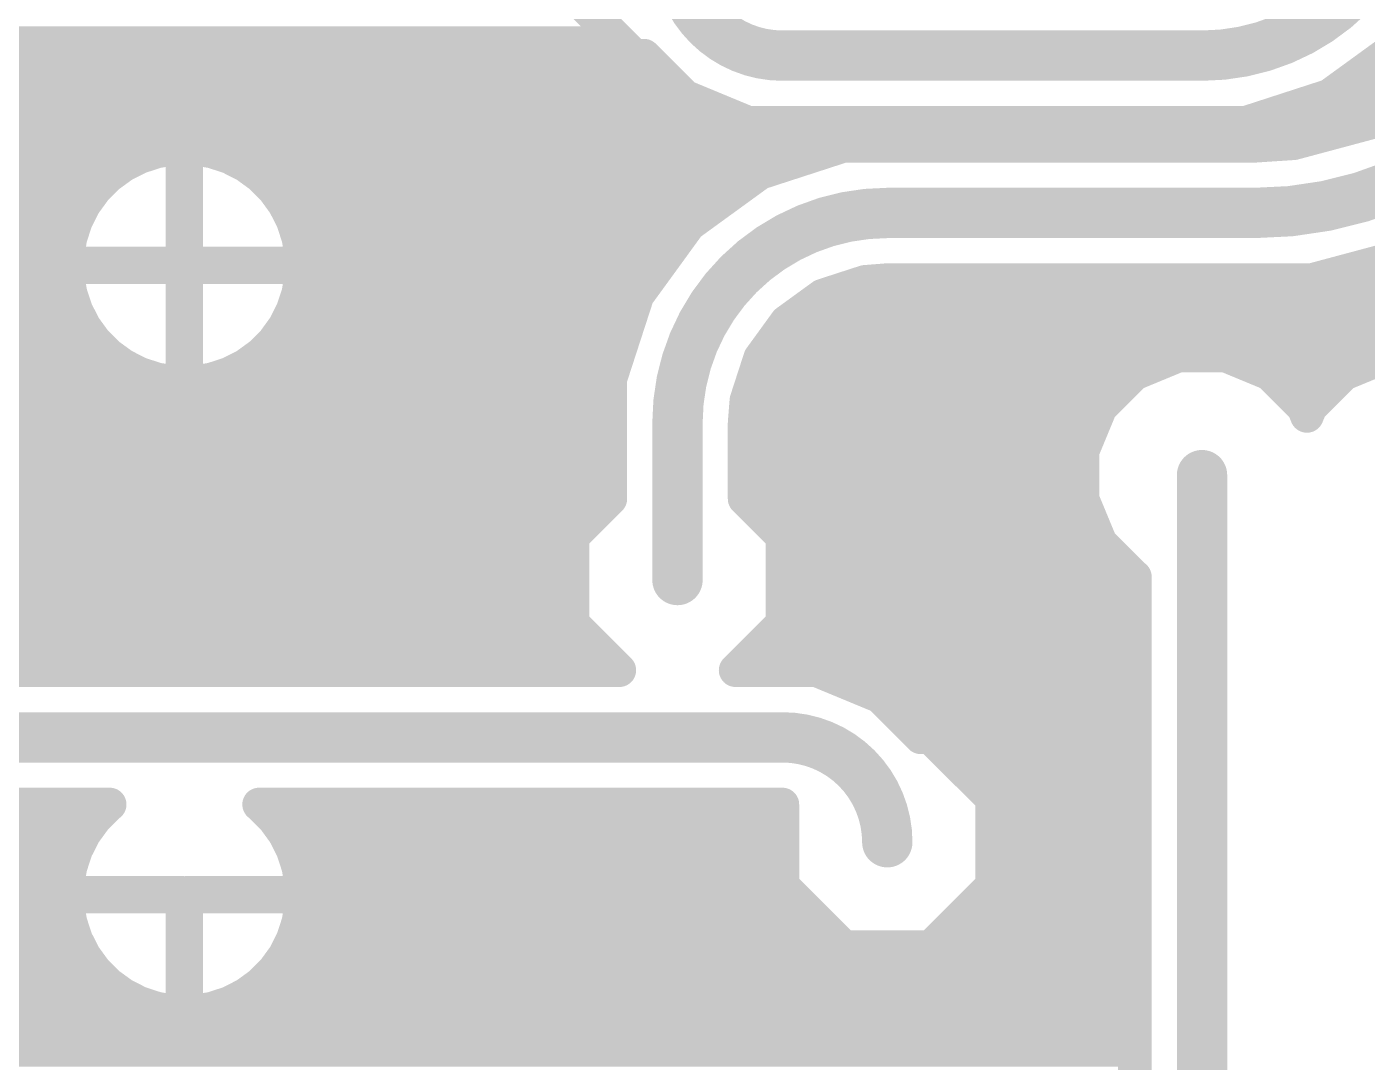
# Model space of a CAD drawing. Extents: x 1 to 45.6, y 2.3 to 35.8.
# Drawn here: x 13.71 to 29.94, y 14.48 to 27.02 of the extents above; entities that cross this region are included whole.
import ezdxf

# ---------------------------------------------------------------- set-up
doc = ezdxf.new("R2010")
doc.units = 0
doc.layers.add('1', color=22, linetype='CONTINUOUS')

msp = doc.modelspace()

# ---------------------------------------------------------------- linework, layer by layer
at = {"layer": '1'}
for points, const_width in [([(27.94, 26.67, 0.4142), (30.48, 29.21)], 0.6096), ([(28.575, 24.765, 0.4142), (33.02, 29.21)], 0.6096), ([(21.59, 27.94, 0.4142), (22.86, 26.67)], 0.6096), ([(20.9116, 26.7208, 1), (20.9116, 26.924)], 0.2032), ([(22.86, 26.8224, 1), (22.86, 26.5176)], 0.3048), ([(22.86, 26.5176, 1), (22.86, 26.8224)], 0.3048), ([(27.94, 26.8224, 1), (27.94, 26.5176)], 0.3048), ([(27.94, 26.5176, 1), (27.94, 26.8224)], 0.3048), ([(21.064, 26.7716, 1), (21.064, 26.5684)], 0.2032), ([(20.9921, 26.5982, 1), (21.1358, 26.7418)], 0.2032), ([(21.2563, 26.7418, 1), (21.1126, 26.5982)], 0.2032), ([(21.1845, 26.5684, 1), (21.1845, 26.7716)], 0.2032), ([(21.4385, 26.3144, 1), (21.4385, 26.5176)], 0.2032), ([(29.7985, 26.5176, 1), (29.7985, 26.3144)], 0.2032), ([(21.6802, 26.2759, 1), (21.6802, 26.0727)], 0.2032), ([(21.7191, 26.2682, 1), (21.6413, 26.0804)], 0.2032), ([(21.6083, 26.1024, 1), (21.752, 26.2461)], 0.2032), ([(21.6802, 26.0727, 1), (21.6802, 26.2759)], 0.2032), ([(29.4811, 26.287, 1), (29.4811, 26.0838)], 0.2032), ([(29.4214, 26.2676, 1), (29.5408, 26.1032)], 0.2032), ([(29.5125, 26.0888, 1), (29.4497, 26.282)], 0.2032), ([(29.4811, 26.0838, 1), (29.4811, 26.287)], 0.2032), ([(22.0778, 25.908, 1), (22.0778, 26.1112)], 0.2032), ([(28.9401, 26.1112, 1), (28.9401, 25.908)], 0.2032), ([(22.4457, 25.9588, 1), (22.4457, 25.7556)], 0.2032), ([(22.4068, 25.7633, 1), (22.4846, 25.9511)], 0.2032), ([(28.4396, 25.9538, 1), (28.5024, 25.7606)], 0.2032), ([(28.471, 25.7556, 1), (28.471, 25.9588)], 0.2032), ([(29.9142, 25.9423, 1), (30.0158, 25.7663)], 0.2032), ([(29.9913, 25.7561, 1), (29.9387, 25.9524)], 0.2032), ([(29.0228, 25.707, 1), (29.0754, 25.5107)], 0.2032), ([(28.9626, 25.5016, 1), (28.9626, 25.7048)], 0.2032), ([(29.0557, 25.5075, 1), (29.0424, 25.7103)], 0.2032), ([(15.0464, 25.5381, 1), (15.1091, 25.3449)], 0.2032), ([(15.1239, 25.351, 1), (15.0316, 25.532)], 0.2032), ([(15.2737, 25.6107, 1), (15.3055, 25.41)], 0.2032), ([(15.321, 25.4137, 1), (15.2582, 25.607)], 0.2032), ([(15.5096, 25.6468, 1), (15.5096, 25.4436)], 0.2032), ([(15.5255, 25.4448, 1), (15.4937, 25.6455)], 0.2032), ([(15.7008, 25.5452, 1), (15.4976, 25.5452)], 0.2032), ([(15.7444, 25.5452, 1), (15.5412, 25.5452)], 0.2032), ([(15.6428, 25.6468, 1), (15.6428, 25.4436)], 0.2032), ([(15.5992, 25.4436, 1), (15.5992, 25.6468)], 0.2032), ([(15.7483, 25.6455, 1), (15.7165, 25.4448)], 0.2032), ([(15.7324, 25.4436, 1), (15.7324, 25.6468)], 0.2032), ([(15.9838, 25.607, 1), (15.921, 25.4137)], 0.2032), ([(15.9365, 25.41, 1), (15.9683, 25.6107)], 0.2032), ([(16.2104, 25.532, 1), (16.1181, 25.351)], 0.2032), ([(16.1329, 25.3449, 1), (16.1956, 25.5381)], 0.2032), ([(23.599, 25.6794, 1), (23.599, 25.4762)], 0.2032), ([(23.6304, 25.4812, 1), (23.5676, 25.6744)], 0.2032), ([(28.5684, 25.6792, 1), (28.5816, 25.4764)], 0.2032), ([(28.575, 25.4762, 1), (28.575, 25.6794)], 0.2032), ([(14.8331, 25.4309, 1), (14.9254, 25.2499)], 0.2032), ([(14.939, 25.2582, 1), (14.8196, 25.4226)], 0.2032), ([(16.4224, 25.4226, 1), (16.303, 25.2582)], 0.2032), ([(16.3166, 25.2499, 1), (16.4089, 25.4309)], 0.2032), ([(14.6393, 25.2916, 1), (14.7588, 25.1273)], 0.2032), ([(14.7709, 25.1376, 1), (14.6272, 25.2813)], 0.2032), ([(14.6864, 25.0952, 1), (14.6864, 25.2984)], 0.2032), ([(15.5992, 25.2984, 1), (15.5992, 25.0952)], 0.2032), ([(15.6428, 25.0952, 1), (15.6428, 25.2984)], 0.2032), ([(16.6148, 25.2813, 1), (16.4711, 25.1376)], 0.2032), ([(16.5556, 25.2984, 1), (16.5556, 25.0952)], 0.2032), ([(16.4832, 25.1273, 1), (16.6027, 25.2916)], 0.2032), ([(22.5575, 25.3462, 1), (22.6203, 25.153)], 0.2032), ([(22.5162, 25.0952, 1), (22.5162, 25.2984)], 0.2032), ([(22.6486, 25.1674, 1), (22.5292, 25.3318)], 0.2032), ([(14.4697, 25.1238, 1), (14.6134, 24.9801)], 0.2032), ([(14.6237, 24.9922, 1), (14.4593, 25.1117)], 0.2032), ([(16.7826, 25.1117, 1), (16.6183, 24.9922)], 0.2032), ([(16.6286, 24.9801, 1), (16.7723, 25.1238)], 0.2032), ([(14.3284, 24.9314, 1), (14.4928, 24.812)], 0.2032), ([(14.5011, 24.8256, 1), (14.3201, 24.9179)], 0.2032), ([(14.3692, 24.6888, 1), (14.3692, 24.892)], 0.2032), ([(15.5992, 24.892, 1), (15.5992, 24.6888)], 0.2032), ([(15.6428, 24.6888, 1), (15.6428, 24.892)], 0.2032), ([(16.9219, 24.9179, 1), (16.7409, 24.8256)], 0.2032), ([(16.7492, 24.812, 1), (16.9136, 24.9314)], 0.2032), ([(16.8728, 24.892, 1), (16.8728, 24.6888)], 0.2032), ([(24.13, 24.765, 0.4142), (21.59, 22.225)], 0.6096), ([(21.9569, 24.6888, 1), (21.9569, 24.892)], 0.2032), ([(24.13, 24.9174, 1), (24.13, 24.6126)], 0.3048), ([(24.13, 24.6126, 1), (24.13, 24.9174)], 0.3048), ([(28.575, 24.9174, 1), (28.575, 24.6126)], 0.3048), ([(28.575, 24.6126, 1), (28.575, 24.9174)], 0.3048), ([(14.4061, 24.6419, 1), (14.2129, 24.7046)], 0.2032), ([(17.0291, 24.7046, 1), (16.8359, 24.6419)], 0.2032), ([(21.7297, 24.7269, 1), (21.7297, 24.5237)], 0.2032), ([(21.8119, 24.5656, 1), (21.6475, 24.6851)], 0.2032), ([(21.7297, 24.5237, 1), (21.7297, 24.7269)], 0.2032), ([(14.341, 24.4455, 1), (14.1403, 24.4773)], 0.2032), ([(14.219, 24.7194, 1), (14.4, 24.6271)], 0.2032), ([(16.842, 24.6271, 1), (17.023, 24.7194)], 0.2032), ([(17.1017, 24.4773, 1), (16.901, 24.4455)], 0.2032), ([(21.6699, 24.7075, 1), (21.7894, 24.5431)], 0.2032), ([(14.144, 24.4928, 1), (14.3373, 24.43)], 0.2032), ([(14.2284, 24.2824, 1), (14.2284, 24.4856)], 0.2032), ([(15.5992, 24.4856, 1), (15.5992, 24.2824)], 0.2032), ([(15.6428, 24.2824, 1), (15.6428, 24.4856)], 0.2032), ([(16.9047, 24.43, 1), (17.098, 24.4928)], 0.2032), ([(17.0136, 24.4856, 1), (17.0136, 24.2824)], 0.2032), ([(21.5543, 24.2824, 1), (21.5543, 24.4856)], 0.2032), ([(14.3074, 24.2414, 1), (14.1042, 24.2414)], 0.2032), ([(14.1055, 24.2573, 1), (14.3061, 24.2255)], 0.2032), ([(14.2058, 24.2534, 1), (14.2058, 24.0502)], 0.2032), ([(15.5992, 24.2534, 1), (15.5992, 24.0502)], 0.2032), ([(15.7008, 24.1518, 1), (15.4976, 24.1518)], 0.2032), ([(15.7444, 24.1518, 1), (15.5412, 24.1518)], 0.2032), ([(15.6428, 24.2534, 1), (15.6428, 24.0502)], 0.2032), ([(15.5992, 24.0502, 1), (15.5992, 24.2534)], 0.2032), ([(15.6428, 24.0502, 1), (15.6428, 24.2534)], 0.2032), ([(17.1378, 24.2414, 1), (16.9346, 24.2414)], 0.2032), ([(16.9358, 24.2255, 1), (17.1365, 24.2573)], 0.2032), ([(17.0362, 24.0502, 1), (17.0362, 24.2534)], 0.2032), ([(14.2058, 24.2098, 1), (14.2058, 24.0066)], 0.2032), ([(14.3074, 24.1082, 1), (14.1042, 24.1082)], 0.2032), ([(14.1042, 24.1518, 1), (14.3074, 24.1518)], 0.2032), ([(14.3061, 24.0345, 1), (14.1055, 24.0027)], 0.2032), ([(14.2123, 23.876, 1), (14.2123, 24.0792)], 0.2032), ([(15.7008, 24.1082, 1), (15.4976, 24.1082)], 0.2032), ([(15.5992, 24.2098, 1), (15.5992, 24.0066)], 0.2032), ([(15.4976, 24.1518, 1), (15.7008, 24.1518)], 0.2032), ([(15.4976, 24.1082, 1), (15.7008, 24.1082)], 0.2032), ([(15.5992, 24.0792, 1), (15.5992, 23.876)], 0.2032), ([(15.7444, 24.1082, 1), (15.5412, 24.1082)], 0.2032), ([(15.6428, 24.2098, 1), (15.6428, 24.0066)], 0.2032), ([(15.5412, 24.1518, 1), (15.7444, 24.1518)], 0.2032), ([(15.5412, 24.1082, 1), (15.7444, 24.1082)], 0.2032), ([(15.5992, 24.0066, 1), (15.5992, 24.2098)], 0.2032), ([(15.6428, 24.0066, 1), (15.6428, 24.2098)], 0.2032), ([(15.6428, 23.876, 1), (15.6428, 24.0792)], 0.2032), ([(17.0297, 24.0792, 1), (17.0297, 23.876)], 0.2032), ([(17.1378, 24.1082, 1), (16.9346, 24.1082)], 0.2032), ([(16.9346, 24.1518, 1), (17.1378, 24.1518)], 0.2032), ([(17.1365, 24.0027, 1), (16.9358, 24.0345)], 0.2032), ([(17.0362, 24.0066, 1), (17.0362, 24.2098)], 0.2032), ([(21.2591, 23.876, 1), (21.2591, 24.0792)], 0.2032), ([(29.362, 24.0792, 1), (29.362, 23.876)], 0.2032), ([(14.1042, 24.0186, 1), (14.3074, 24.0186)], 0.2032), ([(16.9346, 24.0186, 1), (17.1378, 24.0186)], 0.2032), ([(23.8518, 24.0322, 1), (23.8678, 23.8296)], 0.2032), ([(23.8912, 23.8343, 1), (23.8284, 24.0276)], 0.2032), ([(24.13, 24.0538, 1), (24.13, 23.8506)], 0.2032), ([(24.138, 23.8509, 1), (24.122, 24.0535)], 0.2032), ([(29.2409, 24.0503, 1), (29.2935, 23.8541)], 0.2032), ([(29.2672, 23.8506, 1), (29.2672, 24.0538)], 0.2032), ([(14.3373, 23.83, 1), (14.144, 23.7672)], 0.2032), ([(14.1403, 23.7827, 1), (14.341, 23.8145)], 0.2032), ([(16.901, 23.8145, 1), (17.1017, 23.7827)], 0.2032), ([(17.098, 23.7672, 1), (16.9047, 23.83)], 0.2032), ([(21.207, 23.7661, 1), (21.0038, 23.7661)], 0.2032), ([(21.0232, 23.8258, 1), (21.1876, 23.7064)], 0.2032), ([(21.0038, 23.7661, 1), (21.207, 23.7661)], 0.2032), ([(21.202, 23.7347, 1), (21.0088, 23.7975)], 0.2032), ([(23.3145, 23.8606, 1), (23.3773, 23.6673)], 0.2032), ([(23.4056, 23.6818, 1), (23.2861, 23.8461)], 0.2032), ([(14.4, 23.6329, 1), (14.219, 23.5406)], 0.2032), ([(14.2129, 23.5554, 1), (14.4061, 23.6181)], 0.2032), ([(14.3174, 23.4696, 1), (14.3174, 23.6728)], 0.2032), ([(15.5992, 23.6728, 1), (15.5992, 23.4696)], 0.2032), ([(15.6428, 23.4696, 1), (15.6428, 23.6728)], 0.2032), ([(16.9246, 23.6728, 1), (16.9246, 23.4696)], 0.2032), ([(16.8359, 23.6181, 1), (17.0291, 23.5554)], 0.2032), ([(17.023, 23.5406, 1), (16.842, 23.6329)], 0.2032), ([(21.0421, 23.4696, 1), (21.0421, 23.6728)], 0.2032), ([(23.0806, 23.6728, 1), (23.0806, 23.4696)], 0.2032), ([(14.4928, 23.448, 1), (14.3284, 23.3286)], 0.2032), ([(14.3201, 23.3421, 1), (14.5011, 23.4344)], 0.2032), ([(16.7409, 23.4344, 1), (16.9219, 23.3421)], 0.2032), ([(16.9136, 23.3286, 1), (16.7492, 23.448)], 0.2032), ([(22.849, 23.5285, 1), (22.9684, 23.3641)], 0.2032), ([(22.9909, 23.3866, 1), (22.8265, 23.506)], 0.2032), ([(14.6134, 23.2799, 1), (14.4697, 23.1362)], 0.2032), ([(14.4593, 23.1483, 1), (14.6237, 23.2678)], 0.2032), ([(14.5848, 23.0632, 1), (14.5848, 23.2664)], 0.2032), ([(15.5992, 23.2664, 1), (15.5992, 23.0632)], 0.2032), ([(15.6428, 23.0632, 1), (15.6428, 23.2664)], 0.2032), ([(16.6572, 23.2664, 1), (16.6572, 23.0632)], 0.2032), ([(16.6183, 23.2678, 1), (16.7826, 23.1483)], 0.2032), ([(16.7723, 23.1362, 1), (16.6286, 23.2799)], 0.2032), ([(20.91, 23.0632, 1), (20.91, 23.2664)], 0.2032), ([(22.7041, 23.2664, 1), (22.7041, 23.0632)], 0.2032), ([(14.7588, 23.1327, 1), (14.6393, 22.9683)], 0.2032), ([(14.6272, 22.9787, 1), (14.7709, 23.1224)], 0.2032), ([(16.4711, 23.1224, 1), (16.6148, 22.9787)], 0.2032), ([(16.6027, 22.9683, 1), (16.4832, 23.1327)], 0.2032), ([(22.6877, 22.9777, 1), (22.4944, 23.0405)], 0.2032), ([(27.652, 23.1394, 1), (27.652, 22.9362)], 0.2032), ([(27.6909, 22.9439, 1), (27.6131, 23.1317)], 0.2032), ([(28.2669, 23.1317, 1), (28.1891, 22.9439)], 0.2032), ([(28.228, 22.9362, 1), (28.228, 23.1394)], 0.2032), ([(14.9254, 23.0101, 1), (14.8331, 22.8291)], 0.2032), ([(14.8196, 22.8374, 1), (14.939, 23.0018)], 0.2032), ([(16.303, 23.0018, 1), (16.4224, 22.8374)], 0.2032), ([(16.4089, 22.8291, 1), (16.3166, 23.0101)], 0.2032), ([(22.5089, 23.0689, 1), (22.6732, 22.9494)], 0.2032), ([(15.1091, 22.9151, 1), (15.0464, 22.7219)], 0.2032), ([(15.0316, 22.728, 1), (15.1239, 22.909)], 0.2032), ([(15.3055, 22.85, 1), (15.2737, 22.6493)], 0.2032), ([(15.2582, 22.653, 1), (15.321, 22.8463)], 0.2032), ([(15.2627, 22.6568, 1), (15.2627, 22.86)], 0.2032), ([(15.5096, 22.8164, 1), (15.5096, 22.6132)], 0.2032), ([(15.4937, 22.6145, 1), (15.5255, 22.8151)], 0.2032), ([(15.5992, 22.86, 1), (15.5992, 22.6568)], 0.2032), ([(15.6428, 22.8164, 1), (15.6428, 22.6132)], 0.2032), ([(15.5992, 22.6132, 1), (15.5992, 22.8164)], 0.2032), ([(15.7165, 22.8151, 1), (15.7483, 22.6145)], 0.2032), ([(15.6428, 22.6568, 1), (15.6428, 22.86)], 0.2032), ([(15.7324, 22.6132, 1), (15.7324, 22.8164)], 0.2032), ([(15.921, 22.8463, 1), (15.9838, 22.653)], 0.2032), ([(15.9793, 22.86, 1), (15.9793, 22.6568)], 0.2032), ([(15.9683, 22.6493, 1), (15.9365, 22.85)], 0.2032), ([(16.1181, 22.909, 1), (16.2104, 22.728)], 0.2032), ([(16.1956, 22.7219, 1), (16.1329, 22.9151)], 0.2032), ([(20.8788, 22.756, 1), (20.6756, 22.756)], 0.2032), ([(20.6806, 22.7874, 1), (20.8738, 22.7246)], 0.2032), ([(20.778, 22.6568, 1), (20.778, 22.86)], 0.2032), ([(22.5096, 22.86, 1), (22.5096, 22.6568)], 0.2032), ([(27.081, 22.9113, 1), (27.1588, 22.7235)], 0.2032), ([(27.1917, 22.7455, 1), (27.048, 22.8892)], 0.2032), ([(27.0609, 22.6568, 1), (27.0609, 22.86)], 0.2032), ([(28.832, 22.8892, 1), (28.6883, 22.7455)], 0.2032), ([(28.8191, 22.86, 1), (28.8191, 22.6568)], 0.2032), ([(28.7212, 22.7235, 1), (28.799, 22.9113)], 0.2032), ([(29.621, 22.9113, 1), (29.6988, 22.7235)], 0.2032), ([(29.7317, 22.7455, 1), (29.588, 22.8892)], 0.2032), ([(29.6009, 22.6568, 1), (29.6009, 22.86)], 0.2032), ([(15.4976, 22.7148, 1), (15.7008, 22.7148)], 0.2032), ([(15.5412, 22.7148, 1), (15.7444, 22.7148)], 0.2032), ([(20.7772, 22.2504, 1), (20.7772, 22.4536)], 0.2032), ([(22.4128, 22.4536, 1), (22.4128, 22.2504)], 0.2032), ([(22.3274, 22.5266, 1), (22.5207, 22.4638)], 0.2032), ([(22.5253, 22.4872, 1), (22.3228, 22.5032)], 0.2032), ([(26.6408, 22.482, 1), (26.7845, 22.3383)], 0.2032), ([(26.8065, 22.3712, 1), (26.6187, 22.449)], 0.2032), ([(26.6885, 22.2504, 1), (26.6885, 22.4536)], 0.2032), ([(29.2613, 22.449, 1), (29.0735, 22.3712)], 0.2032), ([(29.1915, 22.4536, 1), (29.1915, 22.2504)], 0.2032), ([(29.0955, 22.3383, 1), (29.2392, 22.482)], 0.2032), ([(29.1808, 22.482, 1), (29.3245, 22.3383)], 0.2032), ([(29.3465, 22.3712, 1), (29.1587, 22.449)], 0.2032), ([(29.2285, 22.2504, 1), (29.2285, 22.4536)], 0.2032), ([(21.7424, 22.225, 1), (21.4376, 22.225)], 0.3048), ([(22.5044, 22.225, 1), (22.3012, 22.225)], 0.2032), ([(29.1161, 22.3461, 1), (29.3039, 22.2683)], 0.2032), ([(29.1161, 22.2684, 1), (29.3039, 22.3461)], 0.2032), ([(21.4376, 22.225, 1), (21.7424, 22.225)], 0.3048), ([(22.3015, 22.233, 1), (22.5041, 22.217)], 0.2032), ([(20.7772, 21.844, 1), (20.7772, 22.0472)], 0.2032), ([(22.4028, 22.0472, 1), (22.4028, 21.844)], 0.2032), ([(26.5938, 21.878, 1), (26.3906, 21.878)], 0.2032), ([(26.5202, 21.844, 1), (26.5202, 22.0472)], 0.2032), ([(26.3983, 21.9169, 1), (26.5861, 21.8391)], 0.2032), ([(28.0924, 21.59, 1), (27.7876, 21.59)], 0.3048), ([(20.7772, 21.4376, 1), (20.7772, 21.6408)], 0.2032), ([(22.4028, 21.6408, 1), (22.4028, 21.4376)], 0.2032), ([(26.4922, 21.4376, 1), (26.4922, 21.6408)], 0.2032), ([(20.849, 21.2314, 1), (20.7054, 21.3751)], 0.2032), ([(22.4746, 21.3751, 1), (22.331, 21.2314)], 0.2032), ([(26.5861, 21.3409, 1), (26.3983, 21.2631)], 0.2032), ([(20.6068, 21.0312, 1), (20.6068, 21.2344)], 0.2032), ([(20.6756, 21.3032, 1), (20.8788, 21.3032)], 0.2032), ([(22.3012, 21.3032, 1), (22.5044, 21.3032)], 0.2032), ([(22.5732, 21.2344, 1), (22.5732, 21.0312)], 0.2032), ([(26.3906, 21.302, 1), (26.5938, 21.302)], 0.2032), ([(26.5623, 21.0312, 1), (26.5623, 21.2344)], 0.2032), ([(20.4216, 20.846, 1), (20.2184, 20.846)], 0.2032), ([(20.2482, 20.9179, 1), (20.3918, 20.7742)], 0.2032), ([(22.9616, 20.846, 1), (22.7584, 20.846)], 0.2032), ([(22.7882, 20.7742, 1), (22.9318, 20.9179)], 0.2032), ([(26.7845, 20.8417, 1), (26.6408, 20.698)], 0.2032), ([(20.32, 20.6248, 1), (20.32, 20.828)], 0.2032), ([(22.86, 20.828, 1), (22.86, 20.6248)], 0.2032), ([(26.6187, 20.731, 1), (26.8065, 20.8088)], 0.2032), ([(26.7561, 20.6248, 1), (26.7561, 20.828)], 0.2032), ([(20.32, 20.2184, 1), (20.32, 20.4216)], 0.2032), ([(21.4376, 20.32, 1), (21.7424, 20.32)], 0.3048), ([(22.86, 20.4216, 1), (22.86, 20.2184)], 0.2032), ([(27.1587, 20.4565, 1), (27.081, 20.2687)], 0.2032), ([(27.2288, 20.3596, 1), (27.0256, 20.3596)], 0.2032), ([(27.048, 20.2908, 1), (27.1917, 20.4345)], 0.2032), ([(27.0883, 20.2657, 1), (27.1661, 20.4535)], 0.2032), ([(27.1272, 20.2184, 1), (27.1272, 20.4216)], 0.2032), ([(20.3918, 19.8658, 1), (20.2482, 19.7221)], 0.2032), ([(20.32, 19.812, 1), (20.32, 20.0152)], 0.2032), ([(22.86, 20.0152, 1), (22.86, 19.812)], 0.2032), ([(22.9318, 19.7221, 1), (22.7882, 19.8658)], 0.2032), ([(27.1272, 19.812, 1), (27.1272, 20.0152)], 0.2032), ([(20.2184, 19.794, 1), (20.4216, 19.794)], 0.2032), ([(22.7584, 19.794, 1), (22.9616, 19.794)], 0.2032), ([(20.6068, 19.4056, 1), (20.6068, 19.6088)], 0.2032), ([(22.5732, 19.6088, 1), (22.5732, 19.4056)], 0.2032), ([(27.1272, 19.4056, 1), (27.1272, 19.6088)], 0.2032), ([(20.8143, 19.156, 1), (20.958, 19.2996)], 0.2032), ([(20.8862, 19.1262, 1), (20.8862, 19.3294)], 0.2032), ([(22.2938, 19.3294, 1), (22.2938, 19.1262)], 0.2032), ([(22.222, 19.2996, 1), (22.3657, 19.156)], 0.2032), ([(23.3132, 19.3217, 1), (23.2354, 19.1339)], 0.2032), ([(23.2743, 19.1262, 1), (23.2743, 19.3294)], 0.2032), ([(23.5809, 19.2024, 1), (23.5809, 18.9992)], 0.2032), ([(27.1272, 18.9992, 1), (27.1272, 19.2024)], 0.2032), ([(24.1117, 18.9826, 1), (23.968, 18.8389)], 0.2032), ([(24.0398, 19.0123, 1), (24.0398, 18.8091)], 0.2032), ([(24.0009, 18.8168, 1), (24.0787, 19.0046)], 0.2032), ([(24.0398, 18.8091, 1), (24.0398, 19.0123)], 0.2032), ([(24.2561, 18.796, 1), (24.2561, 18.5928)], 0.2032), ([(27.1272, 18.5928, 1), (27.1272, 18.796)], 0.2032), ([(24.13, 17.145, 0.4142), (22.86, 18.415)], 0.6096), ([(22.86, 18.5674, 1), (22.86, 18.2626)], 0.3048), ([(22.86, 18.2626, 1), (22.86, 18.5674)], 0.3048), ([(24.5355, 18.5166, 1), (24.5355, 18.3134)], 0.2032), ([(24.4637, 18.3432, 1), (24.6074, 18.4868)], 0.2032), ([(24.7279, 18.4868, 1), (24.5842, 18.3432)], 0.2032), ([(24.656, 18.3134, 1), (24.656, 18.5166)], 0.2032), ([(24.783, 18.3896, 1), (24.783, 18.1864)], 0.2032), ([(27.1272, 18.1864, 1), (27.1272, 18.3896)], 0.2032), ([(25.1894, 17.9832, 1), (25.1894, 17.78)], 0.2032), ([(27.1272, 17.78, 1), (27.1272, 17.9832)], 0.2032), ([(25.5016, 17.671, 1), (25.2984, 17.671)], 0.2032), ([(14.6394, 17.6717, 1), (14.7588, 17.5072)], 0.2032), ([(14.7709, 17.5176, 1), (14.6272, 17.6613)], 0.2032), ([(14.7763, 17.52, 1), (14.6569, 17.6844)], 0.2032), ([(14.7166, 17.5006, 1), (14.7166, 17.7038)], 0.2032), ([(16.5851, 17.6844, 1), (16.4657, 17.52)], 0.2032), ([(16.5254, 17.7038, 1), (16.5254, 17.5006)], 0.2032), ([(16.6148, 17.6613, 1), (16.4711, 17.5176)], 0.2032), ([(16.4832, 17.5072, 1), (16.6026, 17.6717)], 0.2032), ([(22.9616, 17.6022, 1), (22.7584, 17.6022)], 0.2032), ([(22.86, 17.5006, 1), (22.86, 17.7038)], 0.2032), ([(25.3282, 17.5992, 1), (25.4718, 17.7429)], 0.2032), ([(14.4697, 17.5038, 1), (14.6134, 17.3601)], 0.2032), ([(14.6237, 17.3722, 1), (14.4593, 17.4917)], 0.2032), ([(14.5848, 17.3736, 1), (14.5848, 17.5768)], 0.2032), ([(16.6572, 17.5768, 1), (16.6572, 17.3736)], 0.2032), ([(16.7826, 17.4917, 1), (16.6183, 17.3722)], 0.2032), ([(16.6286, 17.3601, 1), (16.7723, 17.5038)], 0.2032), ([(22.86, 17.3736, 1), (22.86, 17.5768)], 0.2032), ([(25.4, 17.5768, 1), (25.4, 17.3736)], 0.2032), ([(27.1272, 17.3736, 1), (27.1272, 17.5768)], 0.2032), ([(14.3284, 17.3114, 1), (14.4928, 17.192)], 0.2032), ([(14.5011, 17.2056, 1), (14.3201, 17.2979)], 0.2032), ([(16.9219, 17.2979, 1), (16.7409, 17.2056)], 0.2032), ([(16.7492, 17.192, 1), (16.9136, 17.3114)], 0.2032), ([(14.219, 17.0994, 1), (14.4, 17.0071)], 0.2032), ([(14.4061, 17.0219, 1), (14.2129, 17.0846)], 0.2032), ([(14.3174, 16.9672, 1), (14.3174, 17.1704)], 0.2032), ([(16.9246, 17.1704, 1), (16.9246, 16.9672)], 0.2032), ([(17.0291, 17.0846, 1), (16.8359, 17.0219)], 0.2032), ([(16.842, 17.0071, 1), (17.023, 17.0994)], 0.2032), ([(22.86, 16.9672, 1), (22.86, 17.1704)], 0.2032), ([(23.9776, 17.145, 1), (24.2824, 17.145)], 0.3048), ([(25.4, 17.1704, 1), (25.4, 16.9672)], 0.2032), ([(27.1272, 16.9672, 1), (27.1272, 17.1704)], 0.2032), ([(14.341, 16.8255, 1), (14.1403, 16.8573)], 0.2032), ([(17.1017, 16.8573, 1), (16.901, 16.8255)], 0.2032), ([(14.144, 16.8728, 1), (14.3373, 16.81)], 0.2032), ([(16.9047, 16.81, 1), (17.098, 16.8728)], 0.2032), ([(14.3074, 16.6214, 1), (14.1042, 16.6214)], 0.2032), ([(14.1055, 16.6373, 1), (14.3061, 16.6055)], 0.2032), ([(14.2058, 16.6334, 1), (14.2058, 16.4302)], 0.2032), ([(14.2123, 16.5608, 1), (14.2123, 16.764)], 0.2032), ([(15.7008, 16.5318, 1), (15.4976, 16.5318)], 0.2032), ([(15.7444, 16.5318, 1), (15.5412, 16.5318)], 0.2032), ([(15.6428, 16.6334, 1), (15.6428, 16.4302)], 0.2032), ([(15.5992, 16.4302, 1), (15.5992, 16.6334)], 0.2032), ([(17.0297, 16.764, 1), (17.0297, 16.5608)], 0.2032), ([(17.1378, 16.6214, 1), (16.9346, 16.6214)], 0.2032), ([(16.9358, 16.6055, 1), (17.1365, 16.6373)], 0.2032), ([(17.0362, 16.4302, 1), (17.0362, 16.6334)], 0.2032), ([(22.9318, 16.6908, 1), (22.7882, 16.5471)], 0.2032), ([(22.7584, 16.619, 1), (22.9616, 16.619)], 0.2032), ([(22.86, 16.5608, 1), (22.86, 16.764)], 0.2032), ([(25.4, 16.764, 1), (25.4, 16.5608)], 0.2032), ([(25.2984, 16.619, 1), (25.5016, 16.619)], 0.2032), ([(25.4718, 16.5471, 1), (25.3282, 16.6908)], 0.2032), ([(27.1272, 16.5608, 1), (27.1272, 16.764)], 0.2032), ([(14.2058, 16.5898, 1), (14.2058, 16.3866)], 0.2032), ([(14.3074, 16.4882, 1), (14.1042, 16.4882)], 0.2032), ([(14.1042, 16.5318, 1), (14.3074, 16.5318)], 0.2032), ([(14.3061, 16.4145, 1), (14.1055, 16.3827)], 0.2032), ([(15.7008, 16.4882, 1), (15.4976, 16.4882)], 0.2032), ([(15.5992, 16.5898, 1), (15.5992, 16.3866)], 0.2032), ([(15.4976, 16.4882, 1), (15.7008, 16.4882)], 0.2032), ([(15.7444, 16.4882, 1), (15.5412, 16.4882)], 0.2032), ([(15.6428, 16.5898, 1), (15.6428, 16.3866)], 0.2032), ([(15.5412, 16.4882, 1), (15.7444, 16.4882)], 0.2032), ([(15.5992, 16.3866, 1), (15.5992, 16.5898)], 0.2032), ([(15.6428, 16.3866, 1), (15.6428, 16.5898)], 0.2032), ([(17.1378, 16.4882, 1), (16.9346, 16.4882)], 0.2032), ([(16.9346, 16.5318, 1), (17.1378, 16.5318)], 0.2032), ([(17.1365, 16.3827, 1), (16.9358, 16.4145)], 0.2032), ([(17.0362, 16.3866, 1), (17.0362, 16.5898)], 0.2032), ([(14.1042, 16.3986, 1), (14.3074, 16.3986)], 0.2032), ([(14.2284, 16.1544, 1), (14.2284, 16.3576)], 0.2032), ([(15.5992, 16.3576, 1), (15.5992, 16.1544)], 0.2032), ([(15.6428, 16.1544, 1), (15.6428, 16.3576)], 0.2032), ([(17.0136, 16.3576, 1), (17.0136, 16.1544)], 0.2032), ([(16.9346, 16.3986, 1), (17.1378, 16.3986)], 0.2032), ([(23.223, 16.1544, 1), (23.223, 16.3576)], 0.2032), ([(25.037, 16.3576, 1), (25.037, 16.1544)], 0.2032), ([(27.1272, 16.1544, 1), (27.1272, 16.3576)], 0.2032), ([(14.3373, 16.21, 1), (14.144, 16.1472)], 0.2032), ([(14.1403, 16.1627, 1), (14.341, 16.1945)], 0.2032), ([(16.901, 16.1945, 1), (17.1017, 16.1627)], 0.2032), ([(17.098, 16.1472, 1), (16.9047, 16.21)], 0.2032), ([(14.4, 16.0129, 1), (14.219, 15.9206)], 0.2032), ([(14.2129, 15.9354, 1), (14.4061, 15.9981)], 0.2032), ([(16.8359, 15.9981, 1), (17.0291, 15.9354)], 0.2032), ([(17.023, 15.9206, 1), (16.842, 16.0129)], 0.2032), ([(23.604, 15.9766, 1), (23.604, 15.7734)], 0.2032), ([(24.656, 15.7734, 1), (24.656, 15.9766)], 0.2032), ([(14.4928, 15.828, 1), (14.3284, 15.7086)], 0.2032), ([(14.3201, 15.7221, 1), (14.5011, 15.8144)], 0.2032), ([(14.3692, 15.748, 1), (14.3692, 15.9512)], 0.2032), ([(15.5992, 15.9512, 1), (15.5992, 15.748)], 0.2032), ([(15.6428, 15.748, 1), (15.6428, 15.9512)], 0.2032), ([(16.7409, 15.8144, 1), (16.9219, 15.7221)], 0.2032), ([(16.9136, 15.7086, 1), (16.7492, 15.828)], 0.2032), ([(16.8728, 15.9512, 1), (16.8728, 15.748)], 0.2032), ([(23.5321, 15.8032, 1), (23.6758, 15.9468)], 0.2032), ([(24.5842, 15.9468, 1), (24.7279, 15.8032)], 0.2032), ([(27.1272, 15.748, 1), (27.1272, 15.9512)], 0.2032), ([(14.6134, 15.6599, 1), (14.4697, 15.5162)], 0.2032), ([(14.4593, 15.5283, 1), (14.6237, 15.6478)], 0.2032), ([(16.6183, 15.6478, 1), (16.7826, 15.5283)], 0.2032), ([(16.7723, 15.5162, 1), (16.6286, 15.6599)], 0.2032), ([(14.7588, 15.5127, 1), (14.6393, 15.3483)], 0.2032), ([(14.6272, 15.3587, 1), (14.7709, 15.5024)], 0.2032), ([(14.6864, 15.3416, 1), (14.6864, 15.5448)], 0.2032), ([(15.5992, 15.5448, 1), (15.5992, 15.3416)], 0.2032), ([(15.6428, 15.3416, 1), (15.6428, 15.5448)], 0.2032), ([(16.4711, 15.5024, 1), (16.6148, 15.3587)], 0.2032), ([(16.5556, 15.5448, 1), (16.5556, 15.3416)], 0.2032), ([(16.6027, 15.3483, 1), (16.4832, 15.5127)], 0.2032), ([(27.1272, 15.3416, 1), (27.1272, 15.5448)], 0.2032), ([(14.9254, 15.3901, 1), (14.8331, 15.2091)], 0.2032), ([(14.8196, 15.2174, 1), (14.939, 15.3818)], 0.2032), ([(16.303, 15.3818, 1), (16.4224, 15.2174)], 0.2032), ([(16.4089, 15.2091, 1), (16.3166, 15.3901)], 0.2032), ([(15.1091, 15.2951, 1), (15.0464, 15.1019)], 0.2032), ([(15.0316, 15.108, 1), (15.1239, 15.289)], 0.2032), ([(15.3055, 15.23, 1), (15.2737, 15.0293)], 0.2032), ([(15.2582, 15.033, 1), (15.321, 15.2263)], 0.2032), ([(15.5096, 15.1964, 1), (15.5096, 14.9932)], 0.2032), ([(15.4937, 14.9945, 1), (15.5255, 15.1951)], 0.2032), ([(15.6428, 15.1964, 1), (15.6428, 14.9932)], 0.2032), ([(15.5992, 14.9932, 1), (15.5992, 15.1964)], 0.2032), ([(15.7165, 15.1951, 1), (15.7483, 14.9945)], 0.2032), ([(15.7324, 14.9932, 1), (15.7324, 15.1964)], 0.2032), ([(15.921, 15.2263, 1), (15.9838, 15.033)], 0.2032), ([(15.9683, 15.0293, 1), (15.9365, 15.23)], 0.2032), ([(16.1181, 15.289, 1), (16.2104, 15.108)], 0.2032), ([(16.1956, 15.1019, 1), (16.1329, 15.2951)], 0.2032), ([(15.4976, 15.0948, 1), (15.7008, 15.0948)], 0.2032), ([(15.5412, 15.0948, 1), (15.7444, 15.0948)], 0.2032), ([(27.1272, 14.9352, 1), (27.1272, 15.1384)], 0.2032), ([(27.1272, 14.5288, 1), (27.1272, 14.732)], 0.2032)]:
    msp.add_lwpolyline(points, format="xyb", dxfattribs=dict(at, const_width=const_width))
for points, const_width in [([(20.32, 27.4139), (21.064, 26.67)], 0.4064), ([(10.0381, 26.8224), (20.9116, 26.8224)], 0.4064), ([(22.86, 26.67), (27.94, 26.67)], 0.6096), ([(29.4811, 26.1854), (30.3403, 26.8097)], 0.4064), ([(21.064, 26.67), (21.1845, 26.67)], 0.4064), ([(21.1845, 26.67), (21.6802, 26.1743)], 0.4064), ([(10.1295, 26.416), (21.4385, 26.416)], 0.4064), ([(29.7985, 26.416), (30.8738, 26.416)], 0.4064), ([(30.7861, 26.3284), (29.965, 25.8543)], 0.4064), ([(21.6802, 26.1743), (21.6802, 26.1743)], 0.4064), ([(21.6802, 26.1743), (22.4457, 25.8572)], 0.4064), ([(28.471, 25.8572), (29.4811, 26.1854)], 0.4064), ([(29.4811, 26.1854), (29.4811, 26.1854)], 0.4064), ([(10.221, 26.0096), (22.0778, 26.0096)], 0.4064), ([(28.9401, 26.0096), (30.234, 26.0096)], 0.4064), ([(22.4457, 25.8572), (28.471, 25.8572)], 0.4064), ([(29.965, 25.8543), (29.0491, 25.6089)], 0.4064), ([(10.3124, 25.6032), (28.9626, 25.6032)], 0.4064), ([(29.0491, 25.6089), (28.575, 25.5778)], 0.4064), ([(15.0777, 25.4415), (14.8793, 25.3404)], 0.4064), ([(15.2896, 25.5104), (15.0777, 25.4415)], 0.4064), ([(15.5096, 25.5452), (15.2896, 25.5104)], 0.4064), ([(15.5992, 25.5452), (15.5096, 25.5452)], 0.4064), ([(15.5992, 24.1518), (15.5992, 25.5452)], 0.4064), ([(15.6428, 25.5452), (15.6428, 24.1518)], 0.4064), ([(15.7324, 25.5452), (15.6428, 25.5452)], 0.4064), ([(15.9524, 25.5104), (15.7324, 25.5452)], 0.4064), ([(16.1642, 25.4415), (15.9524, 25.5104)], 0.4064), ([(16.3627, 25.3404), (16.1642, 25.4415)], 0.4064), ([(23.599, 25.5778), (22.5889, 25.2496)], 0.4064), ([(28.575, 25.5778), (23.599, 25.5778)], 0.4064), ([(14.8793, 25.3404), (14.6991, 25.2095)], 0.4064), ([(16.5429, 25.2095), (16.3627, 25.3404)], 0.4064), ([(10.4038, 25.1968), (14.6864, 25.1968)], 0.4064), ([(14.6991, 25.2095), (14.5415, 25.0519)], 0.4064), ([(15.5992, 25.1968), (15.6428, 25.1968)], 0.4064), ([(16.7005, 25.0519), (16.5429, 25.2095)], 0.4064), ([(16.5556, 25.1968), (22.5162, 25.1968)], 0.4064), ([(22.5889, 25.2496), (21.7297, 24.6253)], 0.4064), ([(14.5415, 25.0519), (14.4106, 24.8717)], 0.4064), ([(16.8314, 24.8717), (16.7005, 25.0519)], 0.4064), ([(10.324, 24.7904), (14.3692, 24.7904)], 0.4064), ([(14.4106, 24.8717), (14.3095, 24.6732)], 0.4064), ([(15.5992, 24.7904), (15.6428, 24.7904)], 0.4064), ([(16.9325, 24.6732), (16.8314, 24.8717)], 0.4064), ([(16.8728, 24.7904), (21.9569, 24.7904)], 0.4064), ([(24.13, 24.765), (28.575, 24.765)], 0.6096), ([(14.3095, 24.6732), (14.2406, 24.4614)], 0.4064), ([(17.0014, 24.4614), (16.9325, 24.6732)], 0.4064), ([(21.7297, 24.6253), (21.1054, 23.7661)], 0.4064), ([(21.7297, 24.6253), (21.7297, 24.6253)], 0.4064), ([(14.2406, 24.4614), (14.2058, 24.2414)], 0.4064), ([(17.0362, 24.2414), (17.0014, 24.4614)], 0.4064), ([(10.2303, 24.384), (14.2284, 24.384)], 0.4064), ([(15.5992, 24.384), (15.6428, 24.384)], 0.4064), ([(17.0136, 24.384), (21.5543, 24.384)], 0.4064), ([(29.2672, 23.9522), (30.6044, 24.3105)], 0.4064), ([(14.2058, 24.2414), (14.2058, 24.1518)], 0.4064), ([(14.2058, 24.1518), (15.5992, 24.1518)], 0.4064), ([(15.6428, 24.1518), (15.5992, 24.1518)], 0.4064), ([(15.5992, 24.1518), (15.5992, 24.1082)], 0.4064), ([(15.6428, 24.1082), (15.6428, 24.1518)], 0.4064), ([(15.6428, 24.1518), (17.0362, 24.1518)], 0.4064), ([(17.0362, 24.1518), (17.0362, 24.2414)], 0.4064), ([(9.9285, 23.9776), (14.2123, 23.9776)], 0.4064), ([(15.5992, 24.1082), (14.2058, 24.1082)], 0.4064), ([(14.2058, 24.1082), (14.2058, 24.0186)], 0.4064), ([(14.2058, 24.0186), (14.2406, 23.7986)], 0.4064), ([(15.5992, 22.7148), (15.5992, 24.1082)], 0.4064), ([(15.5992, 24.1082), (15.6428, 24.1082)], 0.4064), ([(15.5992, 23.9776), (15.6428, 23.9776)], 0.4064), ([(15.6428, 24.1082), (15.6428, 22.7148)], 0.4064), ([(17.0362, 24.1082), (15.6428, 24.1082)], 0.4064), ([(17.0014, 23.7986), (17.0362, 24.0186)], 0.4064), ([(17.0297, 23.9776), (21.2591, 23.9776)], 0.4064), ([(17.0362, 24.0186), (17.0362, 24.1082)], 0.4064), ([(29.362, 23.9776), (45.4408, 23.9776)], 0.4064), ([(23.3459, 23.7639), (23.8598, 23.9309)], 0.4064), ([(23.8598, 23.9309), (24.13, 23.9522)], 0.4064), ([(24.13, 23.9522), (29.2672, 23.9522)], 0.4064), ([(14.2406, 23.7986), (14.3095, 23.5868)], 0.4064), ([(16.9325, 23.5868), (17.0014, 23.7986)], 0.4064), ([(21.1054, 23.7661), (20.7772, 22.756)], 0.4064), ([(21.1054, 23.7661), (21.1054, 23.7661)], 0.4064), ([(22.9087, 23.4463), (23.3459, 23.7639)], 0.4064), ([(9.6994, 23.5712), (14.3174, 23.5712)], 0.4064), ([(14.3095, 23.5868), (14.4106, 23.3883)], 0.4064), ([(15.5992, 23.5712), (15.6428, 23.5712)], 0.4064), ([(16.8314, 23.3883), (16.9325, 23.5868)], 0.4064), ([(16.9246, 23.5712), (21.0421, 23.5712)], 0.4064), ([(23.0806, 23.5712), (45.4408, 23.5712)], 0.4064), ([(14.4106, 23.3883), (14.5415, 23.2081)], 0.4064), ([(16.7005, 23.2081), (16.8314, 23.3883)], 0.4064), ([(22.5911, 23.0091), (22.9087, 23.4463)], 0.4064), ([(9.4015, 23.1648), (14.5848, 23.1648)], 0.4064), ([(14.5415, 23.2081), (14.6991, 23.0505)], 0.4064), ([(15.5992, 23.1648), (15.6428, 23.1648)], 0.4064), ([(16.5429, 23.0505), (16.7005, 23.2081)], 0.4064), ([(16.6572, 23.1648), (20.91, 23.1648)], 0.4064), ([(22.7041, 23.1648), (45.4408, 23.1648)], 0.4064), ([(14.6991, 23.0505), (14.8793, 22.9196)], 0.4064), ([(16.3627, 22.9196), (16.5429, 23.0505)], 0.4064), ([(22.4241, 22.4952), (22.5911, 23.0091)], 0.4064), ([(27.652, 23.0378), (27.1199, 22.8174)], 0.4064), ([(28.228, 23.0378), (27.652, 23.0378)], 0.4064), ([(28.7601, 22.8174), (28.228, 23.0378)], 0.4064), ([(30.192, 23.0378), (29.6599, 22.8174)], 0.4064), ([(14.8793, 22.9196), (15.0777, 22.8185)], 0.4064), ([(16.1642, 22.8185), (16.3627, 22.9196)], 0.4064), ([(3.4909, 22.7584), (15.2627, 22.7584)], 0.4064), ([(15.0777, 22.8185), (15.2896, 22.7496)], 0.4064), ([(15.2896, 22.7496), (15.5096, 22.7148)], 0.4064), ([(15.5096, 22.7148), (15.5992, 22.7148)], 0.4064), ([(15.5992, 22.7584), (15.6428, 22.7584)], 0.4064), ([(15.6428, 22.7148), (15.7324, 22.7148)], 0.4064), ([(15.7324, 22.7148), (15.9524, 22.7496)], 0.4064), ([(15.9524, 22.7496), (16.1642, 22.8185)], 0.4064), ([(15.9793, 22.7584), (20.778, 22.7584)], 0.4064), ([(20.7772, 22.756), (20.7772, 21.3032)], 0.4064), ([(22.5096, 22.7584), (27.0609, 22.7584)], 0.4064), ([(27.1199, 22.8174), (26.7126, 22.4101)], 0.4064), ([(29.1674, 22.4101), (28.7601, 22.8174)], 0.4064), ([(28.8191, 22.7584), (29.6009, 22.7584)], 0.4064), ([(29.6599, 22.8174), (29.2526, 22.4101)], 0.4064), ([(8.1569, 22.352), (20.7772, 22.352)], 0.4064), ([(22.4028, 22.225), (22.4241, 22.4952)], 0.4064), ([(22.4128, 22.352), (26.6885, 22.352)], 0.4064), ([(26.7126, 22.4101), (26.4922, 21.878)], 0.4064), ([(29.21, 22.3072), (29.1674, 22.4101)], 0.4064), ([(29.1915, 22.352), (29.2285, 22.352)], 0.4064), ([(29.2526, 22.4101), (29.21, 22.3072)], 0.4064), ([(21.59, 20.32), (21.59, 22.225)], 0.6096), ([(22.4028, 21.3032), (22.4028, 22.225)], 0.4064), ([(8.9399, 21.9456), (20.7772, 21.9456)], 0.4064), ([(22.4028, 21.9456), (26.5202, 21.9456)], 0.4064), ([(26.4922, 21.878), (26.4922, 21.302)], 0.4064), ([(27.94, 21.59), (27.94, 3.81)], 0.6096), ([(9.4668, 21.5392), (20.7772, 21.5392)], 0.4064), ([(22.4028, 21.5392), (26.4922, 21.5392)], 0.4064), ([(20.7772, 21.3032), (20.32, 20.846)], 0.4064), ([(22.86, 20.846), (22.4028, 21.3032)], 0.4064), ([(26.4922, 21.302), (26.7126, 20.7699)], 0.4064), ([(9.8732, 21.1328), (20.6068, 21.1328)], 0.4064), ([(22.5732, 21.1328), (26.5623, 21.1328)], 0.4064), ([(20.32, 20.846), (20.32, 19.794)], 0.4064), ([(22.86, 19.794), (22.86, 20.846)], 0.4064), ([(26.7126, 20.7699), (27.1199, 20.3626)], 0.4064), ([(10.16, 20.7264), (20.32, 20.7264)], 0.4064), ([(22.86, 20.7264), (26.7561, 20.7264)], 0.4064), ([(10.16, 20.32), (20.32, 20.32)], 0.4064), ([(22.86, 20.32), (27.1272, 20.32)], 0.4064), ([(27.1199, 20.3626), (27.1272, 20.3596)], 0.4064), ([(27.1272, 20.3596), (27.1272, 5.0954)], 0.4064), ([(10.16, 19.9136), (20.32, 19.9136)], 0.4064), ([(20.32, 19.794), (20.8862, 19.2278)], 0.4064), ([(22.2938, 19.2278), (22.86, 19.794)], 0.4064), ([(22.86, 19.9136), (27.1272, 19.9136)], 0.4064), ([(10.0784, 19.5072), (20.6068, 19.5072)], 0.4064), ([(22.5732, 19.5072), (27.1272, 19.5072)], 0.4064), ([(20.8862, 19.2278), (10.795, 19.2278)], 0.4064), ([(23.2743, 19.2278), (22.2938, 19.2278)], 0.4064), ([(24.0398, 18.9107), (23.2743, 19.2278)], 0.4064), ([(23.5809, 19.1008), (27.1272, 19.1008)], 0.4064), ([(24.5355, 18.415), (24.0398, 18.9107)], 0.4064), ([(24.0398, 18.9107), (24.0398, 18.9107)], 0.4064), ([(24.2561, 18.6944), (27.1272, 18.6944)], 0.4064), ([(10.795, 18.415), (22.86, 18.415)], 0.6096), ([(24.656, 18.415), (24.5355, 18.415)], 0.4064), ([(25.4, 17.671), (24.656, 18.415)], 0.4064), ([(24.783, 18.288), (27.1272, 18.288)], 0.4064), ([(25.1894, 17.8816), (27.1272, 17.8816)], 0.4064), ([(25.4, 16.619), (25.4, 17.671)], 0.4064), ([(10.414, 17.6022), (14.7166, 17.6022)], 0.4064), ([(14.6991, 17.5895), (14.5415, 17.4319)], 0.4064), ([(14.7166, 17.6022), (14.6991, 17.5895)], 0.4064), ([(16.5429, 17.5895), (16.5254, 17.6022)], 0.4064), ([(16.5254, 17.6022), (22.86, 17.6022)], 0.4064), ([(16.7005, 17.4319), (16.5429, 17.5895)], 0.4064), ([(22.86, 17.6022), (22.86, 16.619)], 0.4064), ([(9.9072, 17.4752), (14.5848, 17.4752)], 0.4064), ([(14.5415, 17.4319), (14.4106, 17.2517)], 0.4064), ([(16.6572, 17.4752), (22.86, 17.4752)], 0.4064), ([(16.8314, 17.2517), (16.7005, 17.4319)], 0.4064), ([(25.4, 17.4752), (27.1272, 17.4752)], 0.4064), ([(14.4106, 17.2517), (14.3095, 17.0532)], 0.4064), ([(16.9325, 17.0532), (16.8314, 17.2517)], 0.4064), ([(9.6994, 17.0688), (14.3174, 17.0688)], 0.4064), ([(14.3095, 17.0532), (14.2406, 16.8414)], 0.4064), ([(16.9246, 17.0688), (22.86, 17.0688)], 0.4064), ([(17.0014, 16.8414), (16.9325, 17.0532)], 0.4064), ([(25.4, 17.0688), (27.1272, 17.0688)], 0.4064), ([(14.2406, 16.8414), (14.2058, 16.6214)], 0.4064), ([(17.0362, 16.6214), (17.0014, 16.8414)], 0.4064), ([(9.8226, 16.6624), (14.2123, 16.6624)], 0.4064), ([(14.2058, 16.6214), (14.2058, 16.5318)], 0.4064), ([(14.2058, 16.5318), (15.5992, 16.5318)], 0.4064), ([(15.5992, 16.5318), (15.5992, 16.4882)], 0.4064), ([(15.6428, 16.4882), (15.6428, 16.5318)], 0.4064), ([(15.6428, 16.5318), (17.0362, 16.5318)], 0.4064), ([(17.0297, 16.6624), (22.86, 16.6624)], 0.4064), ([(17.0362, 16.5318), (17.0362, 16.6214)], 0.4064), ([(22.86, 16.619), (23.604, 15.875)], 0.4064), ([(24.656, 15.875), (25.4, 16.619)], 0.4064), ([(25.4, 16.6624), (27.1272, 16.6624)], 0.4064), ([(15.5992, 16.4882), (14.2058, 16.4882)], 0.4064), ([(14.2058, 16.4882), (14.2058, 16.3986)], 0.4064), ([(14.2058, 16.3986), (14.2406, 16.1786)], 0.4064), ([(15.5992, 15.0948), (15.5992, 16.4882)], 0.4064), ([(15.5992, 16.4882), (15.6428, 16.4882)], 0.4064), ([(15.6428, 16.4882), (15.6428, 15.0948)], 0.4064), ([(17.0362, 16.4882), (15.6428, 16.4882)], 0.4064), ([(17.0014, 16.1786), (17.0362, 16.3986)], 0.4064), ([(17.0362, 16.3986), (17.0362, 16.4882)], 0.4064), ([(9.8226, 16.256), (14.2284, 16.256)], 0.4064), ([(15.5992, 16.256), (15.6428, 16.256)], 0.4064), ([(17.0136, 16.256), (23.223, 16.256)], 0.4064), ([(25.037, 16.256), (27.1272, 16.256)], 0.4064), ([(14.2406, 16.1786), (14.3095, 15.9668)], 0.4064), ([(16.9325, 15.9668), (17.0014, 16.1786)], 0.4064), ([(14.3095, 15.9668), (14.4106, 15.7683)], 0.4064), ([(16.8314, 15.7683), (16.9325, 15.9668)], 0.4064), ([(23.604, 15.875), (24.656, 15.875)], 0.4064), ([(9.6573, 15.8496), (14.3692, 15.8496)], 0.4064), ([(14.4106, 15.7683), (14.5415, 15.5881)], 0.4064), ([(15.5992, 15.8496), (15.6428, 15.8496)], 0.4064), ([(16.7005, 15.5881), (16.8314, 15.7683)], 0.4064), ([(16.8728, 15.8496), (27.1272, 15.8496)], 0.4064), ([(14.5415, 15.5881), (14.6991, 15.4305)], 0.4064), ([(16.5429, 15.4305), (16.7005, 15.5881)], 0.4064), ([(9.2999, 15.4432), (14.6864, 15.4432)], 0.4064), ([(14.6991, 15.4305), (14.8793, 15.2996)], 0.4064), ([(15.5992, 15.4432), (15.6428, 15.4432)], 0.4064), ([(16.3627, 15.2996), (16.5429, 15.4305)], 0.4064), ([(16.5556, 15.4432), (27.1272, 15.4432)], 0.4064), ([(14.8793, 15.2996), (15.0777, 15.1985)], 0.4064), ([(16.1642, 15.1985), (16.3627, 15.2996)], 0.4064), ([(15.0777, 15.1985), (15.2896, 15.1296)], 0.4064), ([(15.2896, 15.1296), (15.5096, 15.0948)], 0.4064), ([(15.5096, 15.0948), (15.5992, 15.0948)], 0.4064), ([(15.6428, 15.0948), (15.7324, 15.0948)], 0.4064), ([(15.7324, 15.0948), (15.9524, 15.1296)], 0.4064), ([(15.9524, 15.1296), (16.1642, 15.1985)], 0.4064), ([(6.5278, 15.0368), (27.1272, 15.0368)], 0.4064), ([(6.8266, 14.6304), (27.1272, 14.6304)], 0.4064)]:
    msp.add_lwpolyline(points, dxfattribs=dict(at, const_width=const_width))

doc.saveas('drawing.dxf')
